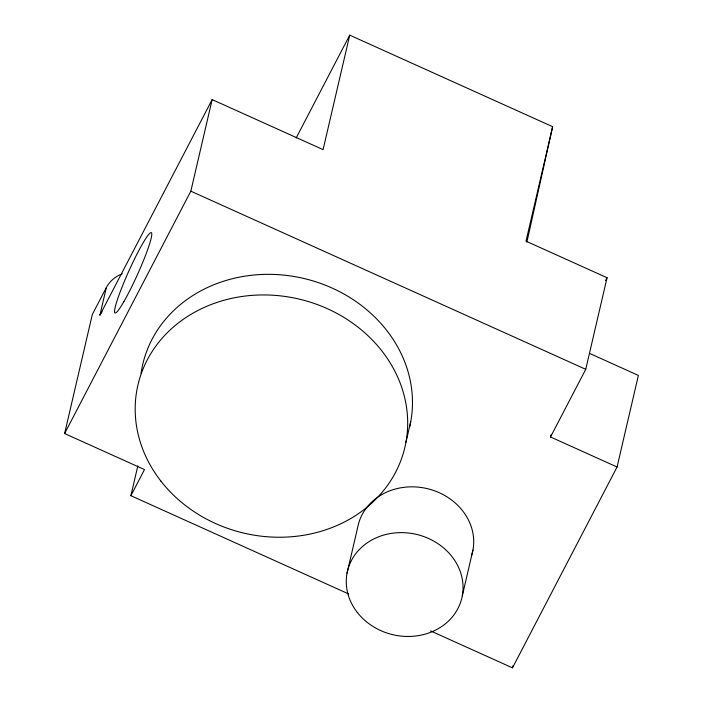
<?xml version="1.0" encoding="UTF-8"?>
<svg xmlns="http://www.w3.org/2000/svg" width="703" height="703" viewBox="0 0 703 703"><rect width="100%" height="100%" fill="white"/><g stroke="black" fill="none" stroke-linecap="round" stroke-linejoin="round"><path stroke-width="1.05" d="M526.863 242.192L552.637 126.689L349.725 35.15L296.148 138.025M348.653 593.947L130.881 495.703L144.484 469.578L64.614 433.549L92.321 314.487L106.302 287.641A34.262 30.053 13.1 0 1 122.234 273.783M102.005 311.728A34.262 30.053 13.1 0 0 99.914 315.111L106.302 287.641M64.614 433.549L190.838 191.172L212.157 99.589L323.081 149.625L349.725 35.15M130.881 495.703L137.823 465.887M347.027 573.253L357.678 527.47A58.744 51.521 13.1 0 1 427.573 488.708A58.744 51.521 13.1 0 1 471.722 555.071M405.912 442.424L410.71 421.818M552.637 126.689L526.002 241.173L607.058 277.738L585.748 369.321L550.511 436.976L617.067 467.003L512.478 667.85L430.561 630.899M462.293 595.836L472.952 550.045M550.511 436.976L551.011 434.841M512.478 667.85L512.97 665.723M617.067 467.003L638.386 375.42L589.703 353.46M99.914 315.111L212.157 99.589M605.547 280.638L607.058 277.738M190.838 191.172L585.748 369.321M141.048 373.39A137.059 120.222 13.1 0 1 298.705 277.351A137.059 120.222 13.1 0 1 409.594 427.099M123.895 301.596A44.052 4.649 -65.7 0 0 151.786 234.081A44.052 4.649 -65.7 0 0 123.86 282.597A44.052 4.649 -65.7 0 0 123.895 301.596M160.873 481.072A137.059 120.222 13.1 0 0 395.675 472.135A137.059 120.222 13.1 0 0 257.746 295.049A137.059 120.222 13.1 0 0 160.873 481.072M357.282 612.401A58.744 51.521 13.1 0 0 457.908 608.57A58.744 51.521 13.1 0 0 398.794 532.672A58.744 51.521 13.1 0 0 357.282 612.401"/></g></svg>
